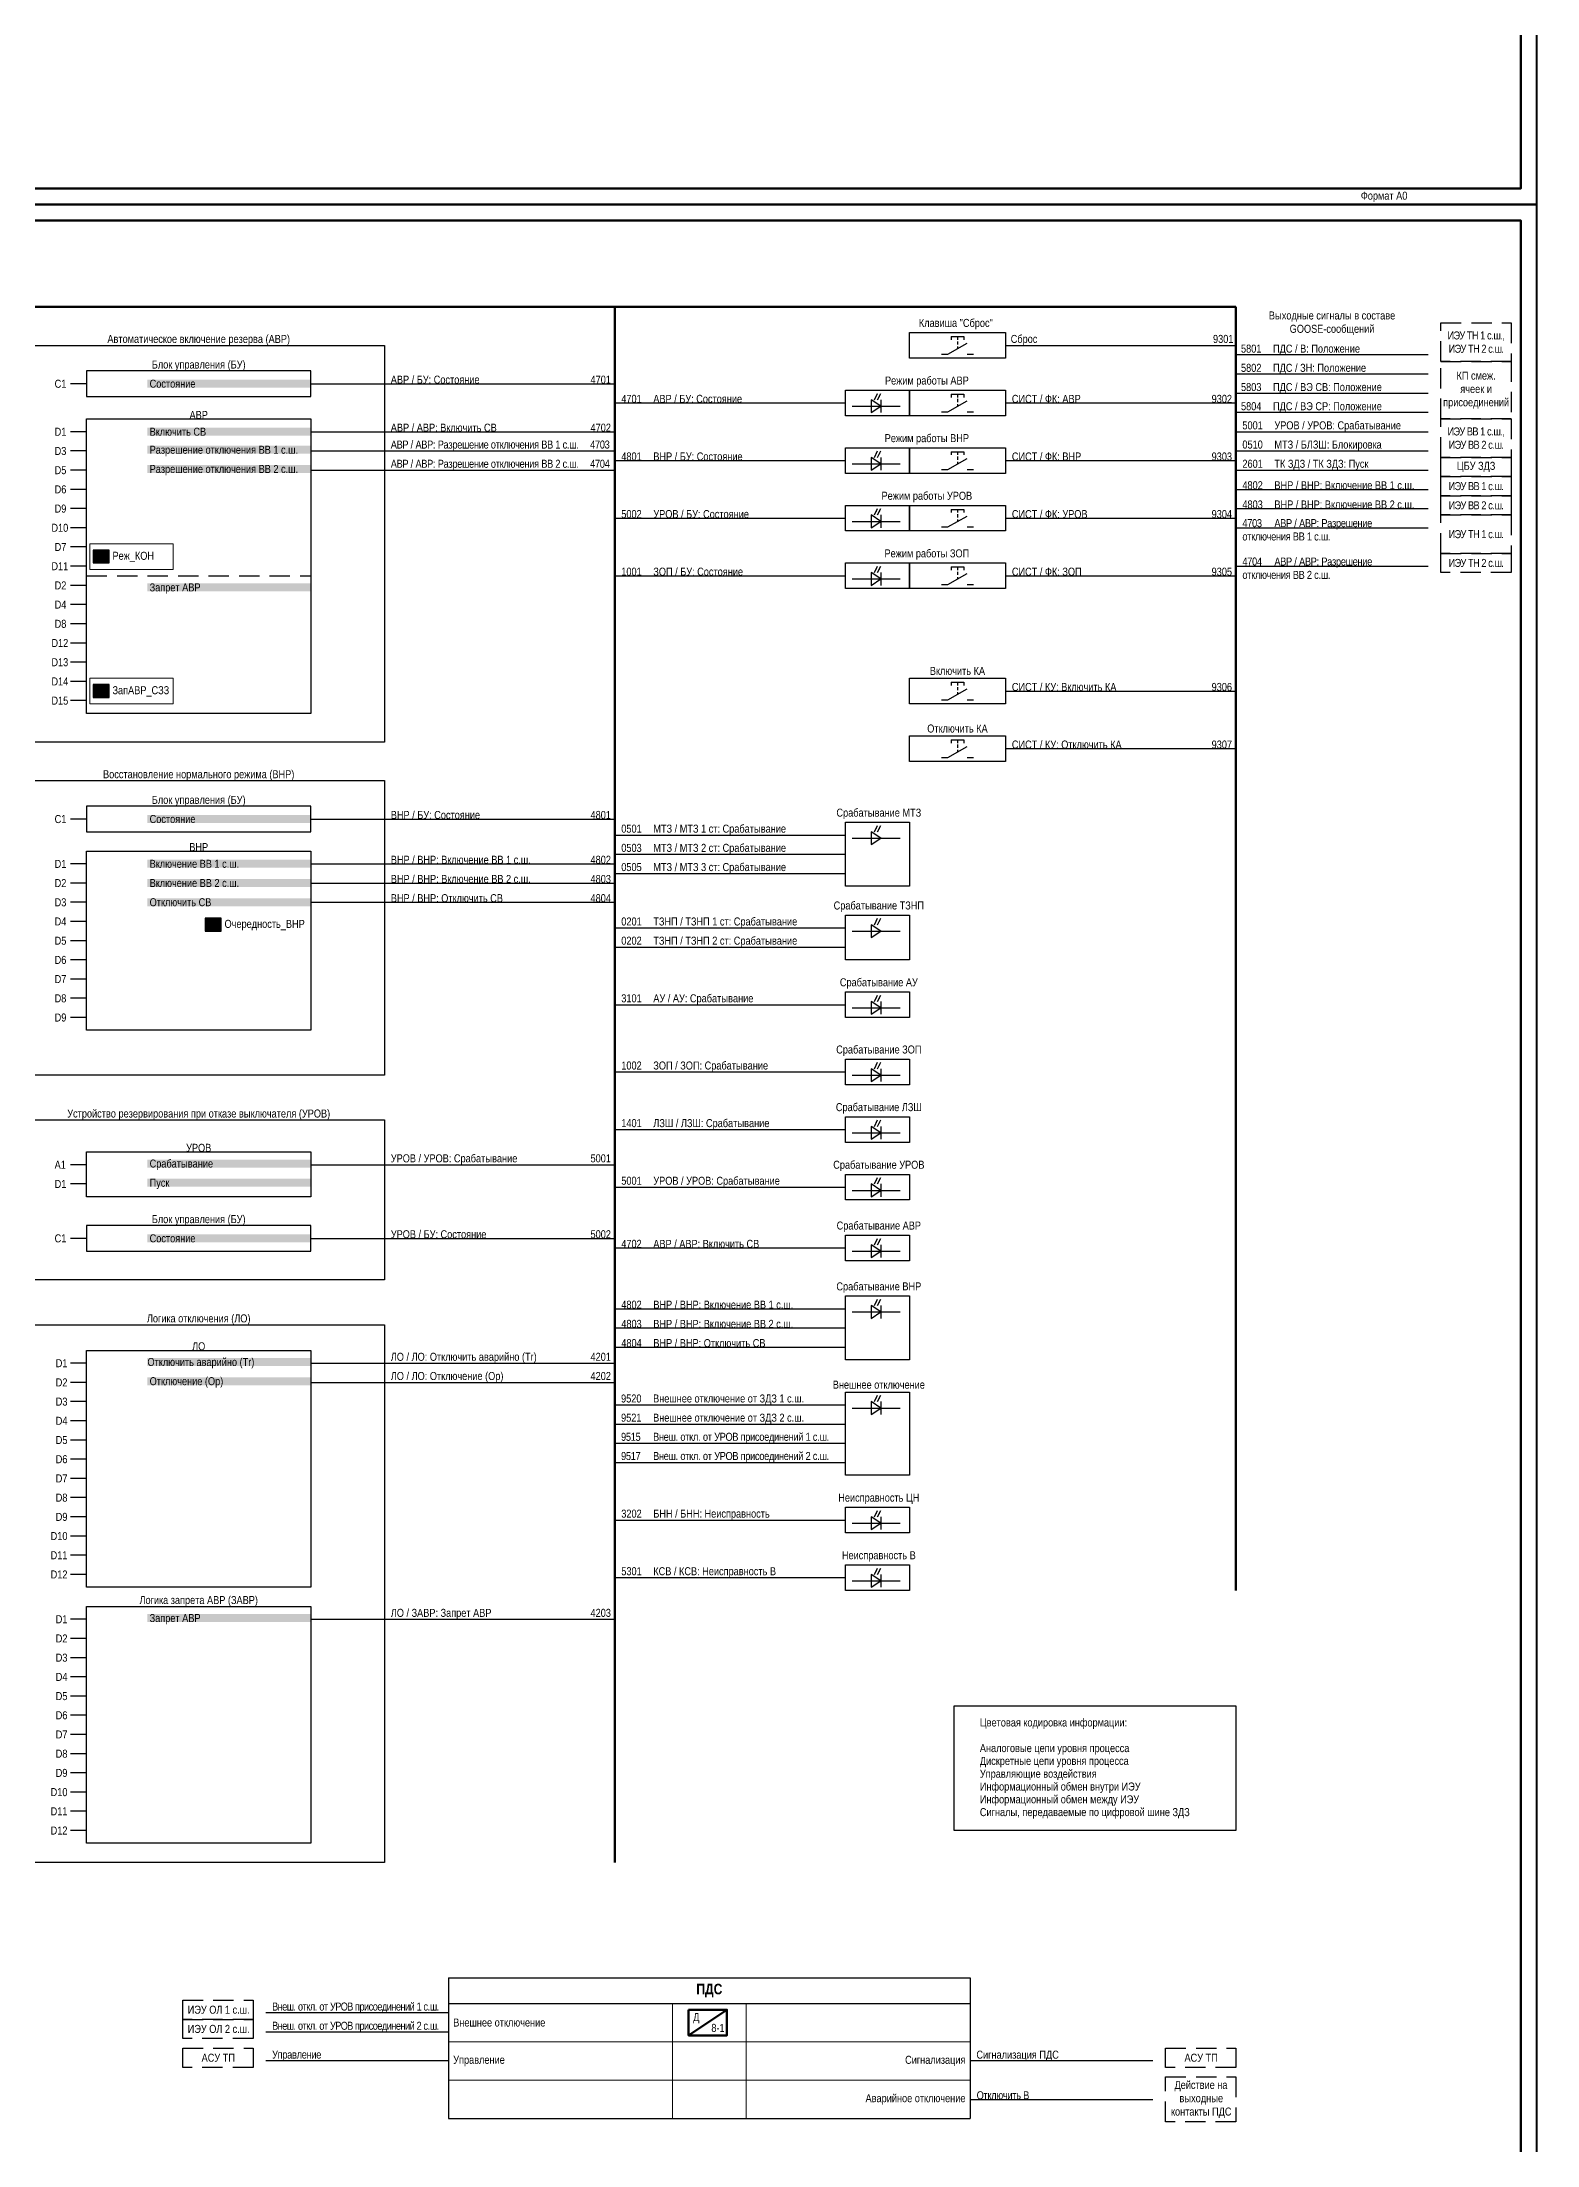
# Model space of a CAD drawing. Header units: millimetres. Extents: x 2179 to 12176, y -20554 to -12004.
# Drawn here: x 4405 to 4872, y -18637 to -17980 of the extents above; entities that cross this region are included whole.
import ezdxf
from ezdxf.enums import TextEntityAlignment as Align

# ---------------------------------------------------------------- set-up
doc = ezdxf.new("R2010")
doc.units = ezdxf.units.MM
doc.linetypes.add('HIDDEN2', pattern=[4.7625, 3.175, -1.5875])
doc.linetypes.add('штриховая2', pattern=[9.525, 6.35, -3.175])
for name, color, linetype, lineweight in [('GOOSE', 224, 'Continuous', 30), ('MMS', 190, 'Continuous', 30), ('Внутренняя шина', 4, 'Continuous', 70), ('Вход-Аналоги', 5, 'Continuous', 30), ('Дискретный сигнал', 37, 'Continuous', 25), ('Линии связи', 75, 'Continuous', 30), ('Основная', 7, 'Continuous', 30), ('Основная прерывистая', 7, 'штриховая2', 30), ('Основная сплошная', 7, 'Continuous', 30), ('Отключение_включение', 1, 'Continuous', 30), ('Сигналы внутр.', 13, 'Continuous', 30), ('Толстая', 7, 'Continuous', 53), ('Тонкая', 7, 'Continuous', 13), ('Цепи внешние', 134, 'Continuous', 30)]:
    doc.layers.add(name, color=color, linetype=linetype, lineweight=lineweight)
doc.layers.add('Рамка внешняя', color=8, linetype='Continuous', lineweight=40, plot=False)
doc.styles.add('2.5_Gost_RD', font='ARIALN.TTF', dxfattribs={"height": 2.5})
doc.styles.add('Narrow', font='ARIALN.TTF')
doc.styles.add('Табл дан', font='ARIALN.TTF')
doc.styles.add('Табл загол', font='ARIALNB.TTF')

# ---------------------------------------------------------------- blocks, each defined once
blk = doc.blocks.new('*U15')
blk.add_lwpolyline([(0, 0), (1189, 0), (1189, 841), (0, 841)], close=True)
at = {"lineweight": 50}
blk.add_lwpolyline([(20, 836), (1184, 836), (1184, 5), (20, 5)], close=True, dxfattribs=at)
at = {"style": '2.5_Gost_RD', "flags": 8}
blk.add_attdef('ФОРМАТ', text='', height=2.5, dxfattribs=at).set_placement((1134, 4), align=Align.TOP_LEFT)
blk = doc.blocks.new('*T143')
at = {"layer": 'Основная', "color": 0, "linetype": 'ByBlock', "lineweight": -2, "transparency": 16777216}
for p, q in [((0, 0), (163, 0)), ((0, 0), (0, -8)), ((163, 0), (163, -8))]:
    blk.add_line(p, q, dxfattribs=at)
at = {"layer": 'Основная', "color": 0, "linetype": 'ByBlock', "lineweight": 30, "transparency": 16777216}
for p, q in [((0, -8), (163, -8)), ((0, -8), (0, -44)), ((163, -8), (163, -44)), ((0, -44), (163, -44))]:
    blk.add_line(p, q, dxfattribs=at)
at = {"layer": 'Основная', "color": 0, "linetype": 'ByBlock', "lineweight": 18, "transparency": 16777216}
for p, q in [((70, -8), (70, -44)), ((93, -8), (93, -44)), ((0, -20), (163, -20)), ((0, -32), (163, -32))]:
    blk.add_line(p, q, dxfattribs=at)
at = {"layer": 'Основная', "color": 0, "transparency": 16777216}
for s, insert, char_height, width, attachment_point, style in [('{\\C256;ПДС}', (81.5, -4), 3.3, 160, 5, 'Табл загол'), ('Внешнее отключение', (1.5, -14), 2.5, 67, 4, 'Табл дан'), ('Управление', (1.5, -26), 2.5, 67, 4, 'Табл дан'), ('Сигнализация ', (161.5, -26), 2.5, 67, 6, 'Табл дан'), ('Аварийное отключение', (161.5, -38), 2.5, 67, 6, 'Табл дан')]:
    blk.add_mtext(s, dxfattribs=dict(at, insert=insert, char_height=char_height, width=width, attachment_point=attachment_point, style=style))
blk = doc.blocks.new('SW.2')
at = {"true_color": 0xadddf7}
h = blk.add_hatch(color=141, dxfattribs=at)
h.dxf.hatch_style = 1
h.paths.add_polyline_path([(5, 2), (0, 2), (0, -2), (5, -2)])
blk.add_lwpolyline([(5, 2), (0, 2), (0, -2), (5, -2)], close=True)
for points in [[(1, 0), (2, 0)], [(2, 0), (3, 1)], [(3, 0), (4, 0)]]:
    blk.add_lwpolyline(points)

msp = doc.modelspace()

# ---------------------------------------------------------------- linework, layer by layer
at = {"layer": 'Внутренняя шина'}
for points in [[(4064, -18063), (4778, -18063)], [(4584, -18549), (4584, -18063)], [(4778, -18464), (4778, -18063)]]:
    msp.add_lwpolyline(points, dxfattribs=at)
at = {"layer": 'Линии связи'}
for points in [[(4706, -18075), (4778, -18075)], [(4838, -18078), (4778, -18078)], [(4838, -18084), (4778, -18084)], [(4489, -18087), (4584, -18087)], [(4584, -18093), (4656, -18093)], [(4706, -18093), (4778, -18093)], [(4838, -18090), (4778, -18090)], [(4838, -18096), (4778, -18096)], [(4489, -18102), (4584, -18102)], [(4778, -18102), (4838, -18102)], [(4489, -18108), (4584, -18108)], [(4584, -18111), (4656, -18111)], [(4706, -18111), (4778, -18111)], [(4778, -18108), (4838, -18108)], [(4489, -18114), (4584, -18114)], [(4778, -18114), (4838, -18114)], [(4778, -18120), (4838, -18120)], [(4778, -18126), (4838, -18126)], [(4584, -18129), (4656, -18129)], [(4706, -18129), (4778, -18129)], [(4778, -18132), (4838, -18132)], [(4778, -18144), (4838, -18144)], [(4584, -18147), (4656, -18147)], [(4706, -18147), (4778, -18147)], [(4706, -18183), (4778, -18183)], [(4706, -18201), (4778, -18201)], [(4489, -18223), (4584, -18223)], [(4584, -18228), (4656, -18228)], [(4489, -18237), (4584, -18237)], [(4584, -18234), (4656, -18234)], [(4489, -18243), (4584, -18243)], [(4584, -18240), (4656, -18240)], [(4489, -18249), (4584, -18249)], [(4584, -18257), (4656, -18257)], [(4584, -18263), (4656, -18263)], [(4584, -18281), (4656, -18281)], [(4584, -18302), (4656, -18302)], [(4584, -18320), (4656, -18320)], [(4489, -18331), (4584, -18331)], [(4584, -18338), (4656, -18338)], [(4489, -18354), (4584, -18354)], [(4584, -18357), (4656, -18357)], [(4584, -18376), (4656, -18376)], [(4584, -18382), (4656, -18382)], [(4584, -18388), (4656, -18388)], [(4489, -18393), (4584, -18393)], [(4489, -18399), (4584, -18399)], [(4584, -18406), (4656, -18406)], [(4584, -18412), (4656, -18412)], [(4584, -18418), (4656, -18418)], [(4584, -18424), (4656, -18424)], [(4584, -18442), (4656, -18442)], [(4584, -18460), (4656, -18460)], [(4489, -18473), (4584, -18473)], [(4532, -18596), (4475, -18596)], [(4532, -18602), (4475, -18602)], [(4532, -18611), (4475, -18611)], [(4752, -18611), (4695, -18611)], [(4695, -18623), (4752, -18623)]]:
    msp.add_lwpolyline(points, dxfattribs=at)
at = {"layer": 'Основная'}
for points in [[(4676, -18071), (4706, -18071), (4706, -18079), (4676, -18079)], [(4396, -18075), (4512, -18075), (4512, -18199), (4396, -18199)], [(4489, -18083), (4419, -18083), (4419, -18091), (4489, -18091)], [(4656, -18089), (4676, -18089), (4676, -18097), (4656, -18097)], [(4676, -18089), (4706, -18089), (4706, -18097), (4676, -18097)], [(4419, -18098), (4489, -18098), (4489, -18190), (4419, -18190)], [(4656, -18107), (4676, -18107), (4676, -18115), (4656, -18115)], [(4676, -18107), (4706, -18107), (4706, -18115), (4676, -18115)], [(4656, -18125), (4676, -18125), (4676, -18133), (4656, -18133)], [(4676, -18125), (4706, -18125), (4706, -18133), (4676, -18133)], [(4656, -18143), (4676, -18143), (4676, -18151), (4656, -18151)], [(4676, -18143), (4706, -18143), (4706, -18151), (4676, -18151)], [(4676, -18179), (4706, -18179), (4706, -18187), (4676, -18187)], [(4676, -18197), (4706, -18197), (4706, -18205), (4676, -18205)], [(4396, -18211), (4512, -18211), (4512, -18303), (4396, -18303)], [(4489, -18219), (4419, -18219), (4419, -18227), (4489, -18227)], [(4656, -18224), (4676, -18224), (4676, -18244), (4656, -18244)], [(4419, -18233), (4489, -18233), (4489, -18289), (4419, -18289)], [(4656, -18253), (4676, -18253), (4676, -18267), (4656, -18267)], [(4656, -18277), (4676, -18277), (4676, -18285), (4656, -18285)], [(4656, -18298), (4676, -18298), (4676, -18306), (4656, -18306)], [(4656, -18316), (4676, -18316), (4676, -18324), (4656, -18324)], [(4396, -18317), (4512, -18317), (4512, -18367), (4396, -18367)], [(4419, -18327), (4489, -18327), (4489, -18341), (4419, -18341)], [(4656, -18334), (4676, -18334), (4676, -18342), (4656, -18342)], [(4489, -18350), (4419, -18350), (4419, -18358), (4489, -18358)], [(4656, -18353), (4676, -18353), (4676, -18361), (4656, -18361)], [(4656, -18372), (4676, -18372), (4676, -18392), (4656, -18392)], [(4396, -18381), (4512, -18381), (4512, -18549), (4396, -18549)], [(4419, -18389), (4489, -18389), (4489, -18463), (4419, -18463)], [(4656, -18402), (4676, -18402), (4676, -18428), (4656, -18428)], [(4656, -18438), (4676, -18438), (4676, -18446), (4656, -18446)], [(4656, -18456), (4676, -18456), (4676, -18464), (4656, -18464)], [(4419, -18469), (4489, -18469), (4489, -18543), (4419, -18543)]]:
    msp.add_lwpolyline(points, close=True, dxfattribs=at)
for points in [[(4419, -18087), (4414, -18087)], [(4419, -18102), (4414, -18102)], [(4419, -18108), (4414, -18108)], [(4419, -18114), (4414, -18114)], [(4419, -18120), (4414, -18120)], [(4419, -18126), (4414, -18126)], [(4419, -18132), (4414, -18132)], [(4419, -18138), (4414, -18138)], [(4419, -18144), (4414, -18144)], [(4419, -18150), (4414, -18150)], [(4419, -18156), (4414, -18156)], [(4419, -18162), (4414, -18162)], [(4419, -18168), (4414, -18168)], [(4419, -18174), (4414, -18174)], [(4419, -18180), (4414, -18180)], [(4419, -18186), (4414, -18186)], [(4419, -18223), (4414, -18223)], [(4419, -18237), (4414, -18237)], [(4419, -18243), (4414, -18243)], [(4419, -18249), (4414, -18249)], [(4419, -18255), (4414, -18255)], [(4419, -18261), (4414, -18261)], [(4419, -18267), (4414, -18267)], [(4419, -18273), (4414, -18273)], [(4419, -18279), (4414, -18279)], [(4419, -18285), (4414, -18285)], [(4419, -18331), (4414, -18331)], [(4419, -18337), (4414, -18337)], [(4419, -18354), (4414, -18354)], [(4419, -18393), (4414, -18393)], [(4419, -18399), (4414, -18399)], [(4419, -18405), (4414, -18405)], [(4419, -18411), (4414, -18411)], [(4419, -18417), (4414, -18417)], [(4419, -18423), (4414, -18423)], [(4419, -18429), (4414, -18429)], [(4419, -18435), (4414, -18435)], [(4419, -18441), (4414, -18441)], [(4419, -18447), (4414, -18447)], [(4419, -18453), (4414, -18453)], [(4419, -18459), (4414, -18459)], [(4419, -18473), (4414, -18473)], [(4419, -18479), (4414, -18479)], [(4419, -18485), (4414, -18485)], [(4419, -18491), (4414, -18491)], [(4419, -18497), (4414, -18497)], [(4419, -18503), (4414, -18503)], [(4419, -18509), (4414, -18509)], [(4419, -18515), (4414, -18515)], [(4419, -18521), (4414, -18521)], [(4419, -18527), (4414, -18527)], [(4419, -18533), (4414, -18533)], [(4419, -18539), (4414, -18539)]]:
    msp.add_lwpolyline(points, dxfattribs=at)
at = {"layer": 'Основная прерывистая'}
msp.add_line((4419, -18147), (4489, -18147), dxfattribs=at)
at = {"layer": 'Основная сплошная', "color": 0}
for p, q in [((4689, -18072.25), (4691, -18072.25)), ((4691, -18072.25), (4693, -18072.25)), ((4686, -18077.75), (4688, -18077.75)), ((4688, -18077.75), (4694, -18074.32)), ((4694, -18077.75), (4696, -18077.75)), ((4688, -18095.75), (4694, -18092.32)), ((4689, -18090.25), (4691, -18090.25)), ((4691, -18090.25), (4693, -18090.25)), ((4686, -18095.75), (4688, -18095.75)), ((4694, -18095.75), (4696, -18095.75)), ((4688, -18113.75), (4694, -18110.32)), ((4689, -18108.25), (4691, -18108.25)), ((4691, -18108.25), (4693, -18108.25)), ((4686, -18113.75), (4688, -18113.75)), ((4694, -18113.75), (4696, -18113.75)), ((4686, -18131.75), (4688, -18131.75)), ((4688, -18131.75), (4694, -18128.32)), ((4689, -18126.25), (4691, -18126.25)), ((4691, -18126.25), (4693, -18126.25)), ((4694, -18131.75), (4696, -18131.75)), ((4689, -18144.25), (4691, -18144.25)), ((4691, -18144.25), (4693, -18144.25)), ((4686, -18149.75), (4688, -18149.75)), ((4688, -18149.75), (4694, -18146.32)), ((4694, -18149.75), (4696, -18149.75)), ((4688, -18185.75), (4694, -18182.32)), ((4689, -18180.25), (4691, -18180.25)), ((4691, -18180.25), (4693, -18180.25)), ((4686, -18185.75), (4688, -18185.75)), ((4694, -18185.75), (4696, -18185.75)), ((4689, -18198.25), (4691, -18198.25)), ((4691, -18198.25), (4693, -18198.25)), ((4686, -18203.75), (4688, -18203.75)), ((4688, -18203.75), (4694, -18200.32)), ((4694, -18203.75), (4696, -18203.75))]:
    msp.add_line(p, q, dxfattribs=at)
at = {"layer": 'Основная сплошная', "ltscale": 0.35}
for p, q in [((4689, -18072.25), (4689, -18073.25)), ((4691, -18072.25), (4691, -18073.25)), ((4693, -18072.25), (4693, -18073.25)), ((4691, -18073.75), (4691, -18074.75)), ((4689, -18090.25), (4689, -18091.25)), ((4691, -18090.25), (4691, -18091.25)), ((4691, -18091.75), (4691, -18092.75)), ((4693, -18090.25), (4693, -18091.25)), ((4689, -18108.25), (4689, -18109.25)), ((4691, -18108.25), (4691, -18109.25)), ((4691, -18109.75), (4691, -18110.75)), ((4693, -18108.25), (4693, -18109.25)), ((4689, -18126.25), (4689, -18127.25)), ((4691, -18126.25), (4691, -18127.25)), ((4691, -18127.75), (4691, -18128.75)), ((4693, -18126.25), (4693, -18127.25)), ((4689, -18144.25), (4689, -18145.25)), ((4691, -18144.25), (4691, -18145.25)), ((4691, -18145.75), (4691, -18146.75)), ((4693, -18144.25), (4693, -18145.25)), ((4689, -18180.25), (4689, -18181.25)), ((4691, -18180.25), (4691, -18181.25)), ((4691, -18181.75), (4691, -18182.75)), ((4693, -18180.25), (4693, -18181.25)), ((4689, -18198.25), (4689, -18199.25)), ((4691, -18198.25), (4691, -18199.25)), ((4693, -18198.25), (4693, -18199.25)), ((4691, -18199.75), (4691, -18200.75))]:
    msp.add_line(p, q, dxfattribs=at)
at = {"layer": 'Основная сплошная', "color": 0, "linetype": 'HIDDEN2', "ltscale": 0.5}
for p, q in [((4691, -18075.39), (4691, -18076.04)), ((4691, -18093.39), (4691, -18094.04)), ((4691, -18111.39), (4691, -18112.04)), ((4691, -18129.39), (4691, -18130.04)), ((4691, -18147.39), (4691, -18148.04)), ((4691, -18183.39), (4691, -18184.04)), ((4691, -18201.39), (4691, -18202.04))]:
    msp.add_line(p, q, dxfattribs=at)
at = {"layer": 'Основная сплошная', "linetype": 'штриховая2'}
for points in [[(4864, -18080), (4842, -18080), (4842, -18068), (4864, -18068)], [(4864, -18098), (4842, -18098), (4842, -18080), (4864, -18080)], [(4864, -18110), (4842, -18110), (4842, -18098), (4864, -18098)], [(4864, -18116), (4842, -18116), (4842, -18110), (4864, -18110)], [(4864, -18122), (4842, -18122), (4842, -18116), (4864, -18116)], [(4864, -18128), (4842, -18128), (4842, -18122), (4864, -18122)], [(4864, -18140), (4842, -18140), (4842, -18128), (4864, -18128)], [(4864, -18146), (4842, -18146), (4842, -18140), (4864, -18140)], [(4471, -18598), (4449, -18598), (4449, -18592), (4471, -18592)], [(4471, -18604), (4449, -18604), (4449, -18598), (4471, -18598)], [(4471, -18613), (4449, -18613), (4449, -18607), (4471, -18607)], [(4778, -18613), (4756, -18613), (4756, -18607), (4778, -18607)], [(4778, -18630), (4756, -18630), (4756, -18616), (4778, -18616)]]:
    msp.add_lwpolyline(points, close=True, dxfattribs=at)
at = {"layer": 'Основная сплошная'}
for points in [[(4664.06, -18092), (4664.06, -18096), (4667.06, -18094), (4664.06, -18092)], [(4665.06, -18092), (4666.06, -18090)], [(4666.06, -18092), (4667.06, -18090)], [(4667.06, -18092), (4667.06, -18096)], [(4658.06, -18094), (4673.06, -18094)], [(4658.06, -18112), (4673.06, -18112)], [(4664.06, -18110), (4664.06, -18114), (4667.06, -18112), (4664.06, -18110)], [(4665.06, -18110), (4666.06, -18108)], [(4666.06, -18110), (4667.06, -18108)], [(4667.06, -18110), (4667.06, -18114)], [(4665.06, -18128), (4666.06, -18126)], [(4666.06, -18128), (4667.06, -18126)], [(4658.06, -18130), (4673.06, -18130)], [(4664.06, -18128), (4664.06, -18132), (4667.06, -18130), (4664.06, -18128)], [(4667.06, -18128), (4667.06, -18132)], [(4665.06, -18146), (4666.06, -18144)], [(4666.06, -18146), (4667.06, -18144)], [(4658.06, -18148), (4673.06, -18148)], [(4664.06, -18146), (4664.06, -18150), (4667.06, -18148), (4664.06, -18146)], [(4667.06, -18146), (4667.06, -18150)], [(4658.06, -18229), (4673.06, -18229)], [(4664.06, -18227), (4664.06, -18231), (4667.06, -18229), (4664.06, -18227)], [(4665.06, -18227), (4666.06, -18225)], [(4666.06, -18227), (4667.06, -18225)], [(4664.06, -18256), (4664.06, -18260), (4667.06, -18258), (4664.06, -18256)], [(4665.06, -18256), (4666.06, -18254)], [(4666.06, -18256), (4667.06, -18254)], [(4658.06, -18258), (4673.06, -18258)], [(4658.06, -18282), (4673.06, -18282)], [(4664.06, -18280), (4664.06, -18284), (4667.06, -18282), (4664.06, -18280)], [(4665.06, -18280), (4666.06, -18278)], [(4666.06, -18280), (4667.06, -18278)], [(4667.06, -18280), (4667.06, -18284)], [(4658.06, -18303), (4673.06, -18303)], [(4664.06, -18301), (4664.06, -18305), (4667.06, -18303), (4664.06, -18301)], [(4665.06, -18301), (4666.06, -18299)], [(4666.06, -18301), (4667.06, -18299)], [(4667.06, -18301), (4667.06, -18305)], [(4658.06, -18321), (4673.06, -18321)], [(4664.06, -18319), (4664.06, -18323), (4667.06, -18321), (4664.06, -18319)], [(4665.06, -18319), (4666.06, -18317)], [(4666.06, -18319), (4667.06, -18317)], [(4667.06, -18319), (4667.06, -18323)], [(4665.06, -18337), (4666.06, -18335)], [(4666.06, -18337), (4667.06, -18335)], [(4658.06, -18339), (4673.06, -18339)], [(4664.06, -18337), (4664.06, -18341), (4667.06, -18339), (4664.06, -18337)], [(4667.06, -18337), (4667.06, -18341)], [(4664.06, -18356), (4664.06, -18360), (4667.06, -18358), (4664.06, -18356)], [(4665.06, -18356), (4666.06, -18354)], [(4666.06, -18356), (4667.06, -18354)], [(4667.06, -18356), (4667.06, -18360)], [(4658.06, -18358), (4673.06, -18358)], [(4664.06, -18375), (4664.06, -18379), (4667.06, -18377), (4664.06, -18375)], [(4665.06, -18375), (4666.06, -18373)], [(4666.06, -18375), (4667.06, -18373)], [(4667.06, -18375), (4667.06, -18379)], [(4658.06, -18377), (4673.06, -18377)], [(4658.06, -18407), (4673.06, -18407)], [(4664.06, -18405), (4664.06, -18409), (4667.06, -18407), (4664.06, -18405)], [(4665.06, -18405), (4666.06, -18403)], [(4666.06, -18405), (4667.06, -18403)], [(4667.06, -18405), (4667.06, -18409)], [(4664.06, -18441), (4664.06, -18445), (4667.06, -18443), (4664.06, -18441)], [(4665.06, -18441), (4666.06, -18439)], [(4666.06, -18441), (4667.06, -18439)], [(4667.06, -18441), (4667.06, -18445)], [(4658.06, -18443), (4673.06, -18443)], [(4658.06, -18461), (4673.06, -18461)], [(4664.06, -18459), (4664.06, -18463), (4667.06, -18461), (4664.06, -18459)], [(4665.06, -18459), (4666.06, -18457)], [(4666.06, -18459), (4667.06, -18457)], [(4667.06, -18459), (4667.06, -18463)]]:
    msp.add_lwpolyline(points, dxfattribs=at)
for points in [[(4665.56, -18091, 0.5, 0, 0), (4666.06, -18090, 0, 0, 0)], [(4666.56, -18091, 0.5, 0, 0), (4667.06, -18090, 0, 0, 0)], [(4665.56, -18109, 0.5, 0, 0), (4666.06, -18108, 0, 0, 0)], [(4666.56, -18109, 0.5, 0, 0), (4667.06, -18108, 0, 0, 0)], [(4665.56, -18127, 0.5, 0, 0), (4666.06, -18126, 0, 0, 0)], [(4666.56, -18127, 0.5, 0, 0), (4667.06, -18126, 0, 0, 0)], [(4665.56, -18145, 0.5, 0, 0), (4666.06, -18144, 0, 0, 0)], [(4666.56, -18145, 0.5, 0, 0), (4667.06, -18144, 0, 0, 0)], [(4665.56, -18226, 0.5, 0, 0), (4666.06, -18225, 0, 0, 0)], [(4666.56, -18226, 0.5, 0, 0), (4667.06, -18225, 0, 0, 0)], [(4665.56, -18255, 0.5, 0, 0), (4666.06, -18254, 0, 0, 0)], [(4666.56, -18255, 0.5, 0, 0), (4667.06, -18254, 0, 0, 0)], [(4665.56, -18279, 0.5, 0, 0), (4666.06, -18278, 0, 0, 0)], [(4666.56, -18279, 0.5, 0, 0), (4667.06, -18278, 0, 0, 0)], [(4665.56, -18300, 0.5, 0, 0), (4666.06, -18299, 0, 0, 0)], [(4666.56, -18300, 0.5, 0, 0), (4667.06, -18299, 0, 0, 0)], [(4665.56, -18318, 0.5, 0, 0), (4666.06, -18317, 0, 0, 0)], [(4666.56, -18318, 0.5, 0, 0), (4667.06, -18317, 0, 0, 0)], [(4665.56, -18336, 0.5, 0, 0), (4666.06, -18335, 0, 0, 0)], [(4666.56, -18336, 0.5, 0, 0), (4667.06, -18335, 0, 0, 0)], [(4665.56, -18355, 0.5, 0, 0), (4666.06, -18354, 0, 0, 0)], [(4666.56, -18355, 0.5, 0, 0), (4667.06, -18354, 0, 0, 0)], [(4665.56, -18374, 0.5, 0, 0), (4666.06, -18373, 0, 0, 0)], [(4666.56, -18374, 0.5, 0, 0), (4667.06, -18373, 0, 0, 0)], [(4665.56, -18404, 0.5, 0, 0), (4666.06, -18403, 0, 0, 0)], [(4666.56, -18404, 0.5, 0, 0), (4667.06, -18403, 0, 0, 0)], [(4665.56, -18440, 0.5, 0, 0), (4666.06, -18439, 0, 0, 0)], [(4666.56, -18440, 0.5, 0, 0), (4667.06, -18439, 0, 0, 0)], [(4665.56, -18458, 0.5, 0, 0), (4666.06, -18457, 0, 0, 0)], [(4666.56, -18458, 0.5, 0, 0), (4667.06, -18457, 0, 0, 0)]]:
    msp.add_lwpolyline(points, format="xyseb", dxfattribs=at)
at = {"layer": 'Основная сплошная', "ltscale": 0.3}
msp.add_lwpolyline([(4690, -18500), (4777.95, -18500), (4777.95, -18539), (4690, -18539)], close=True, dxfattribs=at)
at = {"layer": 'Толстая'}
msp.add_line((4607, -18603), (4619, -18595), dxfattribs=at)
msp.add_lwpolyline([(4607, -18595), (4619, -18595), (4619, -18603), (4607, -18603)], close=True, dxfattribs=at)
at = {"layer": 'Тонкая'}
for points in [[(4420, -18137), (4446, -18137), (4446, -18145), (4420, -18145)], [(4420, -18179), (4446, -18179), (4446, -18187), (4420, -18187)]]:
    msp.add_lwpolyline(points, close=True, dxfattribs=at)

# ---------------------------------------------------------------- block references
msp.add_blockref('*T143', (4532, -18585))
at = {"layer": 'Основная'}
for p in [(4421, -18141), (4421, -18183), (4456, -18256)]:
    msp.add_blockref('SW.2', p, dxfattribs=at)
at = {"layer": 'Рамка внешняя'}
msp.add_blockref('*U15', (3683, -18031), dxfattribs=at).add_auto_attribs({'ФОРМАТ': 'Формат А0'})
msp.add_blockref('*U15', (3683, -18872), dxfattribs=at)

# ---------------------------------------------------------------- texts
at = {"layer": 'GOOSE', "char_height": 2.5}
for s, insert, width, attachment_point, style in [('5801^IПДС / В: Положение', (4779.57, -18078), 58.43, 7, 'Табл дан'), ('5802^IПДС / ЗН: Положение', (4779.57, -18084), 58.43, 7, 'Табл дан'), ('5803^IПДС / ВЭ СВ: Положение', (4779.57, -18090), 58.43, 7, 'Табл дан'), ('5804^IПДС / ВЭ СР: Положение', (4779.57, -18096), 58.43, 7, 'Табл дан'), ('5001^IУРОВ / УРОВ: Срабатывание', (4780, -18102), 58, 7, 'Табл дан'), ('0510^IМТЗ / БЛЗШ: Блокировка', (4780, -18108), 58, 7, 'Табл дан'), ('\\A1;2601^IТК ЗДЗ / ТК ЗДЗ: Пуск', (4780, -18114), 58, 7, 'Табл дан'), ('4802^IВНР / ВНР: Включение ВВ 1 с.ш.', (4780, -18120), 58, 7, 'Табл дан'), ('4803^IВНР / ВНР: Включение ВВ 2 с.ш.', (4780, -18126), 58, 7, 'Табл дан'), ('\\pt10;{\\T0.95;4703^IАВР / АВР: Разрешение \\P\\pt5;отключения ВВ 1 с.ш.}', (4780, -18136), 70, 7, 'Табл дан'), ('{\\T0.95;4704^IАВР / АВР: Разрешение ^Jотключения ВВ 2 с.ш.}', (4780, -18148), 70, 7, 'Табл дан'), ('9520^IВнешнее отключение от ЗДЗ 1 с.ш.', (4585.93, -18406), 73.0735, 7, 'Narrow'), ('9521^IВнешнее отключение от ЗДЗ 2 с.ш.', (4585.93, -18412), 73.0735, 7, 'Narrow'), ('{\\T0.95;9515^IВнеш. откл. от УРОВ присоединений 1 с.ш.}', (4585.93, -18418), 73.0735, 7, 'Narrow'), ('{\\T0.95;9517^IВнеш. откл. от УРОВ присоединений 2 с.ш.}', (4585.93, -18424), 73.0735, 7, 'Narrow'), ('\\A1;Информационный обмен между ИЭУ', (4698, -18528), 72, 1, 'Табл дан'), ('{\\T0.9;Внеш. откл. от УРОВ присоединений 1 с.ш.}', (4476.93, -18596), 73.0735, 7, 'Narrow'), ('{\\T0.9;Внеш. откл. от УРОВ присоединений 2 с.ш.}', (4476.93, -18602), 73.0735, 7, 'Narrow')]:
    msp.add_mtext(s, dxfattribs=dict(at, insert=insert, width=width, attachment_point=attachment_point, style=style))
at = {"layer": 'MMS', "char_height": 2.5}
for s, insert, width, attachment_point, style in [('Сброс^I^I^I^I^I   ^I    9301^I', (4707.64, -18075), 70.3562, 7, 'Narrow'), ('\\pt30,40,50,60,70;СИСТ / ФК: АВР^I^I^I^I   9302^I', (4708, -18093.01), 70, 7, 'Narrow'), ('СИСТ / ФК: ВНР^I^I^I^I   9303^I', (4708, -18111.01), 70, 7, 'Narrow'), ('СИСТ / ФК: УРОВ^I^I^I^I   9304^I', (4708, -18129.01), 70, 7, 'Narrow'), ('СИСТ / ФК: ЗОП^I^I^I^I   9305^I', (4708, -18147), 70, 7, 'Narrow'), ('СИСТ / КУ: Включить КА^I^I^I   9306^I', (4708, -18183.01), 70, 7, 'Narrow'), ('СИСТ / КУ: Отключить КА^I^I^I   9307^I', (4708, -18201.01), 70, 7, 'Narrow'), ('\\A1;Управляющие воздействия', (4698, -18520), 72, 1, 'Табл дан'), ('{\\T0.95;Управление}', (4476.93, -18611), 55.0735, 7, 'Narrow')]:
    msp.add_mtext(s, dxfattribs=dict(at, insert=insert, width=width, attachment_point=attachment_point, style=style))
at = {"layer": 'Вход-Аналоги', "insert": (4698, -18512), "char_height": 2.5, "width": 72, "attachment_point": 1, "style": 'Табл дан'}
msp.add_mtext('\\A1;Аналоговые цепи уровня процесса', dxfattribs=at)
at = {"layer": 'Дискретный сигнал', "insert": (4698, -18532), "char_height": 2.5, "width": 72, "attachment_point": 1, "style": 'Табл дан'}
msp.add_mtext('\\A1;Сигналы, передаваемые по цифровой шине ЗДЗ', dxfattribs=at)
at = {"layer": 'Основная', "style": 'Табл дан'}
for s, p in [('C1', (4409, -18087)), ('D5', (4409, -18114)), ('D6', (4409, -18120)), ('D9', (4409, -18126)), ('D10', (4408, -18132)), ('D7', (4409, -18138)), ('D11', (4408, -18144)), ('Реж_КОН', (4427.07, -18140.75)), ('ЗапАВР_СЗЗ', (4427.07, -18182.75)), ('C1', (4409, -18223)), ('D3', (4409, -18249)), ('D4', (4409, -18255)), ('Очередность_ВНР', (4462.07, -18255.75)), ('D5', (4409, -18261)), ('D6', (4409, -18267)), ('D7', (4409, -18273)), ('D8', (4409, -18279)), ('D9', (4409, -18285)), ('A1', (4409, -18331)), ('D1', (4409, -18337)), ('C1', (4409, -18354))]:
    msp.add_text(s, height=2.5, dxfattribs=at).set_placement(p, align=Align.MIDDLE_LEFT)
at = {"layer": 'Основная', "ltscale": 0.5, "style": 'Табл дан'}
for s, p in [('D1', (4409, -18102)), ('D3', (4409, -18108)), ('D2', (4409, -18150)), ('D4', (4409, -18156)), ('D8', (4409, -18162)), ('D12', (4408, -18168)), ('D13', (4408, -18174)), ('D14', (4408, -18180)), ('D15', (4408, -18186)), ('D1', (4409, -18237)), ('D2', (4409, -18243))]:
    msp.add_text(s, height=2.5, dxfattribs=at).set_placement(p, align=Align.MIDDLE_LEFT)
at = {"layer": 'Основная', "style": 'Табл дан'}
for s, p in [('D1', (4413, -18393)), ('D2', (4413, -18399)), ('D3', (4413, -18405)), ('D4', (4413, -18411)), ('D5', (4413, -18417)), ('D6', (4413, -18423)), ('D7', (4413, -18429)), ('D8', (4413, -18435)), ('D9', (4413, -18441)), ('D10', (4413, -18447)), ('D11', (4413, -18453)), ('D12', (4413, -18459)), ('D1', (4413, -18473)), ('D2', (4413, -18479)), ('D3', (4413, -18485)), ('D4', (4413, -18491)), ('D5', (4413, -18497)), ('D6', (4413, -18503)), ('D7', (4413, -18509)), ('D8', (4413, -18515)), ('D9', (4413, -18521)), ('D10', (4413, -18527)), ('D11', (4413, -18533)), ('D12', (4413, -18539))]:
    msp.add_text(s, height=2.5, dxfattribs=at).set_placement(p, align=Align.MIDDLE_RIGHT)
at = {"layer": 'Основная', "char_height": 2.5}
for s, insert, width, attachment_point, style in [('Клавиша "Сброс"', (4690.5, -18070), 29, 8, 'Narrow'), ('\\pt55;Выходные сигналы в составе GOOSE-сообщений', (4808, -18071.81), 60, 8, 'Narrow'), ('Автоматическое включение резерва (АВР)', (4454, -18075), 116, 8, 'Narrow'), ('\\A1;Блок управления (БУ)', (4454, -18083), 70, 8, 'Narrow'), ('Режим работы АВР', (4681.44, -18088), 45, 8, 'Narrow'), ('\\A1;АВР', (4454, -18098), 70, 8, 'Narrow'), ('Режим работы ВНР', (4681.44, -18106), 45, 8, 'Narrow'), ('Режим работы УРОВ', (4681.44, -18124), 45, 8, 'Narrow'), ('Режим работы ЗОП', (4681.44, -18142), 45, 8, 'Narrow'), ('Включить КА', (4691, -18178), 45, 8, 'Narrow'), ('Отключить КА', (4691, -18196), 45, 8, 'Narrow'), ('Восстановление нормального режима (ВНР)', (4454, -18211), 116, 8, 'Narrow'), ('\\A1;Блок управления (БУ)', (4454, -18219), 70, 8, 'Narrow'), ('Срабатывание МТЗ', (4666.44, -18223), 45, 8, 'Narrow'), ('\\A1;ВНР', (4454, -18233), 70, 8, 'Narrow'), ('Срабатывание ТЗНП', (4666.44, -18252), 45, 8, 'Narrow'), ('Срабатывание АУ', (4666.44, -18276), 45, 8, 'Narrow'), ('Срабатывание ЗОП', (4666.44, -18297), 45, 8, 'Narrow'), ('Устройство резервирования при отказе выключателя (УРОВ)', (4454, -18317), 116, 8, 'Narrow'), ('Срабатывание ЛЗШ', (4666.44, -18315), 45, 8, 'Narrow'), ('УРОВ', (4454, -18327), 70, 8, 'Narrow'), ('Срабатывание УРОВ', (4666.44, -18333), 45, 8, 'Narrow'), ('\\A1;Блок управления (БУ)', (4454, -18350), 70, 8, 'Narrow'), ('Срабатывание АВР', (4666.44, -18352), 45, 8, 'Narrow'), ('Срабатывание ВНР', (4666.44, -18371), 45, 8, 'Narrow'), ('Логика отключения (ЛО)', (4454, -18381), 116, 8, 'Narrow'), ('ЛО', (4454, -18389), 70, 8, 'Narrow'), ('Внешнее отключение', (4666.44, -18401), 45, 8, 'Narrow'), ('Неисправность ЦН', (4666.44, -18437), 45, 8, 'Narrow'), ('Неисправность В', (4666.44, -18455), 45, 8, 'Narrow'), ('Логика запрета АВР (ЗАВР)', (4454, -18469), 70, 8, 'Narrow'), ('\\A1;Цветовая кодировка информации:', (4698, -18504), 132, 1, 'Табл дан'), ('\\pi1.5619,t56.5619;ИЭУ ОЛ 1 с.ш.', (4449, -18595), 22, 4, 'Narrow'), ('\\pi1.5619,t56.5619;ИЭУ ОЛ 2 с.ш.', (4449, -18601), 22, 4, 'Narrow'), ('\\pi5.91047;АСУ ТП', (4449, -18610), 22, 4, 'Narrow'), ('Сигнализация ПДС', (4696.93, -18611), 73.0735, 7, 'Narrow'), ('\\pi5.91047;АСУ ТП', (4756, -18610), 22, 4, 'Narrow'), ('\\pi2.78632;Действие на \\P\\pi4.3322;выходные \\P\\pi1.70686;контакты ПДС', (4756, -18623), 22, 4, 'Narrow')]:
    msp.add_mtext(s, dxfattribs=dict(at, insert=insert, width=width, attachment_point=attachment_point, style=style))
at = {"layer": 'Основная', "char_height": 2.5, "width": 51, "attachment_point": 4, "style": 'Narrow', "bg_fill": 1, "box_fill_scale": 1, "bg_fill_color": 9, "bg_fill_transparency": 0}
for s, insert in [('\\pl0.67568;Состояние', (4438, -18087)), ('\\pl0.67568;Включить СВ', (4438, -18102)), ('\\pl0.67568;Разрешение отключения ВВ 1 с.ш.', (4438, -18108)), ('\\pl0.67568;Разрешение отключения ВВ 2 с.ш.', (4438, -18114)), ('\\pl0.67568;Запрет АВР', (4438, -18151)), ('\\pl0.67568;Состояние', (4438, -18223)), ('\\pl0.67568;Включение ВВ 1 с.ш.', (4438, -18237)), ('\\pl0.67568;Включение ВВ 2 с.ш.', (4438, -18243)), ('\\pl0.67568;Отключить СВ', (4438, -18249)), ('\\pl0.67568;Срабатывание', (4438, -18331)), ('\\pl0.67568;Пуск', (4438, -18337)), ('\\pl0.67568;Состояние', (4438, -18354)), ('Отключить аварийно (Tr)', (4438, -18393)), ('\\pl0.67568;Отключение (Op)', (4438, -18399)), ('\\pl0.67568;Запрет АВР', (4438, -18473))]:
    msp.add_mtext(s, dxfattribs=dict(at, insert=insert))
at = {"layer": 'Основная сплошная', "char_height": 2.5, "width": 22, "attachment_point": 5, "style": 'Narrow'}
for s, insert in [('\\pt55;{\\T0.9;ИЭУ ТН 1 с.ш., ИЭУ ТН 2 с.ш.}', (4853, -18074)), ('\\pt55;КП смеж. ^Jячеек и присоединений', (4853, -18089)), ('\\pt55;{\\T0.9;ИЭУ ВВ 1 с.ш., ИЭУ ВВ 2 с.ш.}', (4853, -18104)), ('\\pt55;ЦБУ ЗДЗ', (4853, -18113)), ('\\pt55;{\\T0.9;ИЭУ ВВ 1 с.ш.}', (4853, -18119)), ('\\pt55;{\\T0.9;ИЭУ ВВ 2 с.ш.}', (4853, -18125)), ('\\pt55;{\\T0.9;ИЭУ ТН 1 с.ш.}', (4853, -18134)), ('\\pt55;{\\T0.9;ИЭУ ТН 2 с.ш.}', (4853, -18143))]:
    msp.add_mtext(s, dxfattribs=dict(at, insert=insert))
at = {"layer": 'Отключение_включение', "color": 0, "char_height": 2.5, "attachment_point": 1, "style": 'Narrow'}
for s, insert in [('Д', (4608.45, -18596.05)), ('8-1', (4614.13, -18599.42))]:
    msp.add_mtext_dynamic_manual_height_columns(s, width=6.68, gutter_width=173.62, heights=[0], dxfattribs=dict(at, insert=insert))
at = {"layer": 'Сигналы внутр.', "char_height": 2.5}
for s, insert, width, attachment_point, style in [('АВР / БУ: Состояние^I^I^I   ^I   4701^I', (4514, -18087), 70, 7, 'Табл дан'), ('4701^IАВР / БУ: Состояние', (4586, -18093), 48, 7, 'Narrow'), ('АВР / АВР: Включить СВ^I^I^I   4702^I', (4514, -18102), 70, 7, 'Табл дан'), ('\\pt60,70;{\\T0.95;АВР / АВР: Разрешение отключения ВВ 1 с.ш.^I   4703^I}', (4514, -18108), 70, 7, 'Табл дан'), ('{\\T0.95;АВР / АВР: Разрешение отключения ВВ 2 с.ш.^I   4704^I}', (4514, -18114), 70, 7, 'Табл дан'), ('4801^IВНР / БУ: Состояние', (4586, -18111), 49, 7, 'Табл дан'), ('5002^IУРОВ / БУ: Состояние', (4586, -18129), 70, 7, 'Narrow'), ('1001^IЗОП / БУ: Состояние', (4586, -18147), 48, 7, 'Narrow'), ('ВНР / БУ: Состояние^I^I^I   ^I   4801^I', (4514, -18223), 70, 7, 'Табл дан'), ('0501^IМТЗ / {\\A1;МТЗ 1 ст: Срабатывание}', (4586, -18228), 70, 7, 'Narrow'), ('0503^IМТЗ / {\\A1;МТЗ 2 ст: Срабатывание}', (4586, -18234), 70, 7, 'Narrow'), ('ВНР / ВНР: Включение ВВ 1 с.ш.^I^I   4802^I', (4514, -18237), 70, 7, 'Табл дан'), ('0505^IМТЗ / {\\A1;МТЗ 3 ст: Срабатывание}', (4586, -18240), 70, 7, 'Narrow'), ('ВНР / ВНР: Включение ВВ 2 с.ш.^I^I   4803^I', (4514, -18243), 70, 7, 'Табл дан'), ('ВНР / ВНР: Отключить СВ^I^I^I   4804^I', (4514, -18249), 70, 7, 'Табл дан'), ('0201^IТЗНП / {\\A1;ТЗНП 1 ст: }Срабатывание', (4586, -18257), 70, 7, 'Narrow'), ('0202^IТЗНП / {\\A1;ТЗНП 2 ст: }Срабатывание', (4586, -18263), 70, 7, 'Narrow'), ('3101^IАУ / АУ: Срабатывание', (4586, -18281), 48, 7, 'Narrow'), ('1002^IЗОП / ЗОП: Срабатывание', (4586, -18302), 48, 7, 'Narrow'), ('1401^IЛЗШ / ЛЗШ: Срабатывание', (4586, -18320), 48, 7, 'Narrow'), ('УРОВ / УРОВ: Срабатывание^I^I^I   5001^I', (4514, -18331), 70, 7, 'Табл дан'), ('5001^IУРОВ / УРОВ: Срабатывание', (4586, -18338), 70, 7, 'Narrow'), ('УРОВ / БУ: Состояние^I^I^I   ^I   5002^I', (4514, -18354), 70, 7, 'Табл дан'), ('4702^IАВР / АВР: Включить СВ', (4586, -18357), 48, 7, 'Narrow'), ('4802^IВНР / ВНР: Включение ВВ 1 с.ш.', (4586, -18376), 70, 7, 'Narrow'), ('4803^IВНР / ВНР: Включение ВВ 2 с.ш.', (4586, -18382), 70, 7, 'Табл дан'), ('4804^IВНР / ВНР: Отключить СВ', (4586, -18388), 49, 7, 'Табл дан'), ('ЛО / ЛО: Отключить аварийно (Tr)^I^I   4201^I', (4514, -18393), 70, 7, 'Табл дан'), ('ЛО / ЛО: Отключение (Op)^I^I^I   4202^I', (4514, -18399), 70, 7, 'Табл дан'), ('3202^IБНН / БНН: Неисправность', (4586, -18442), 70, 7, 'Narrow'), ('5301^IКСВ / КСВ: Неисправность В', (4586, -18460), 70, 7, 'Narrow'), ('ЛО / ЗАВР: Запрет АВР^I   ^I^I   4203^I', (4514, -18473), 70, 7, 'Табл дан'), ('\\A1;Информационный обмен внутри ИЭУ', (4698, -18524), 72, 1, 'Табл дан')]:
    msp.add_mtext(s, dxfattribs=dict(at, insert=insert, width=width, attachment_point=attachment_point, style=style))
at = {"layer": 'Цепи внешние', "char_height": 2.5, "style": 'Табл дан'}
for s, insert, width, attachment_point in [('\\A1;Дискретные цепи уровня процесса', (4698, -18516), 78, 1), ('{\\T0.95;Отключить В}', (4697, -18623), 49.957, 7)]:
    msp.add_mtext(s, dxfattribs=dict(at, insert=insert, width=width, attachment_point=attachment_point))

doc.saveas('drawing.dxf')
